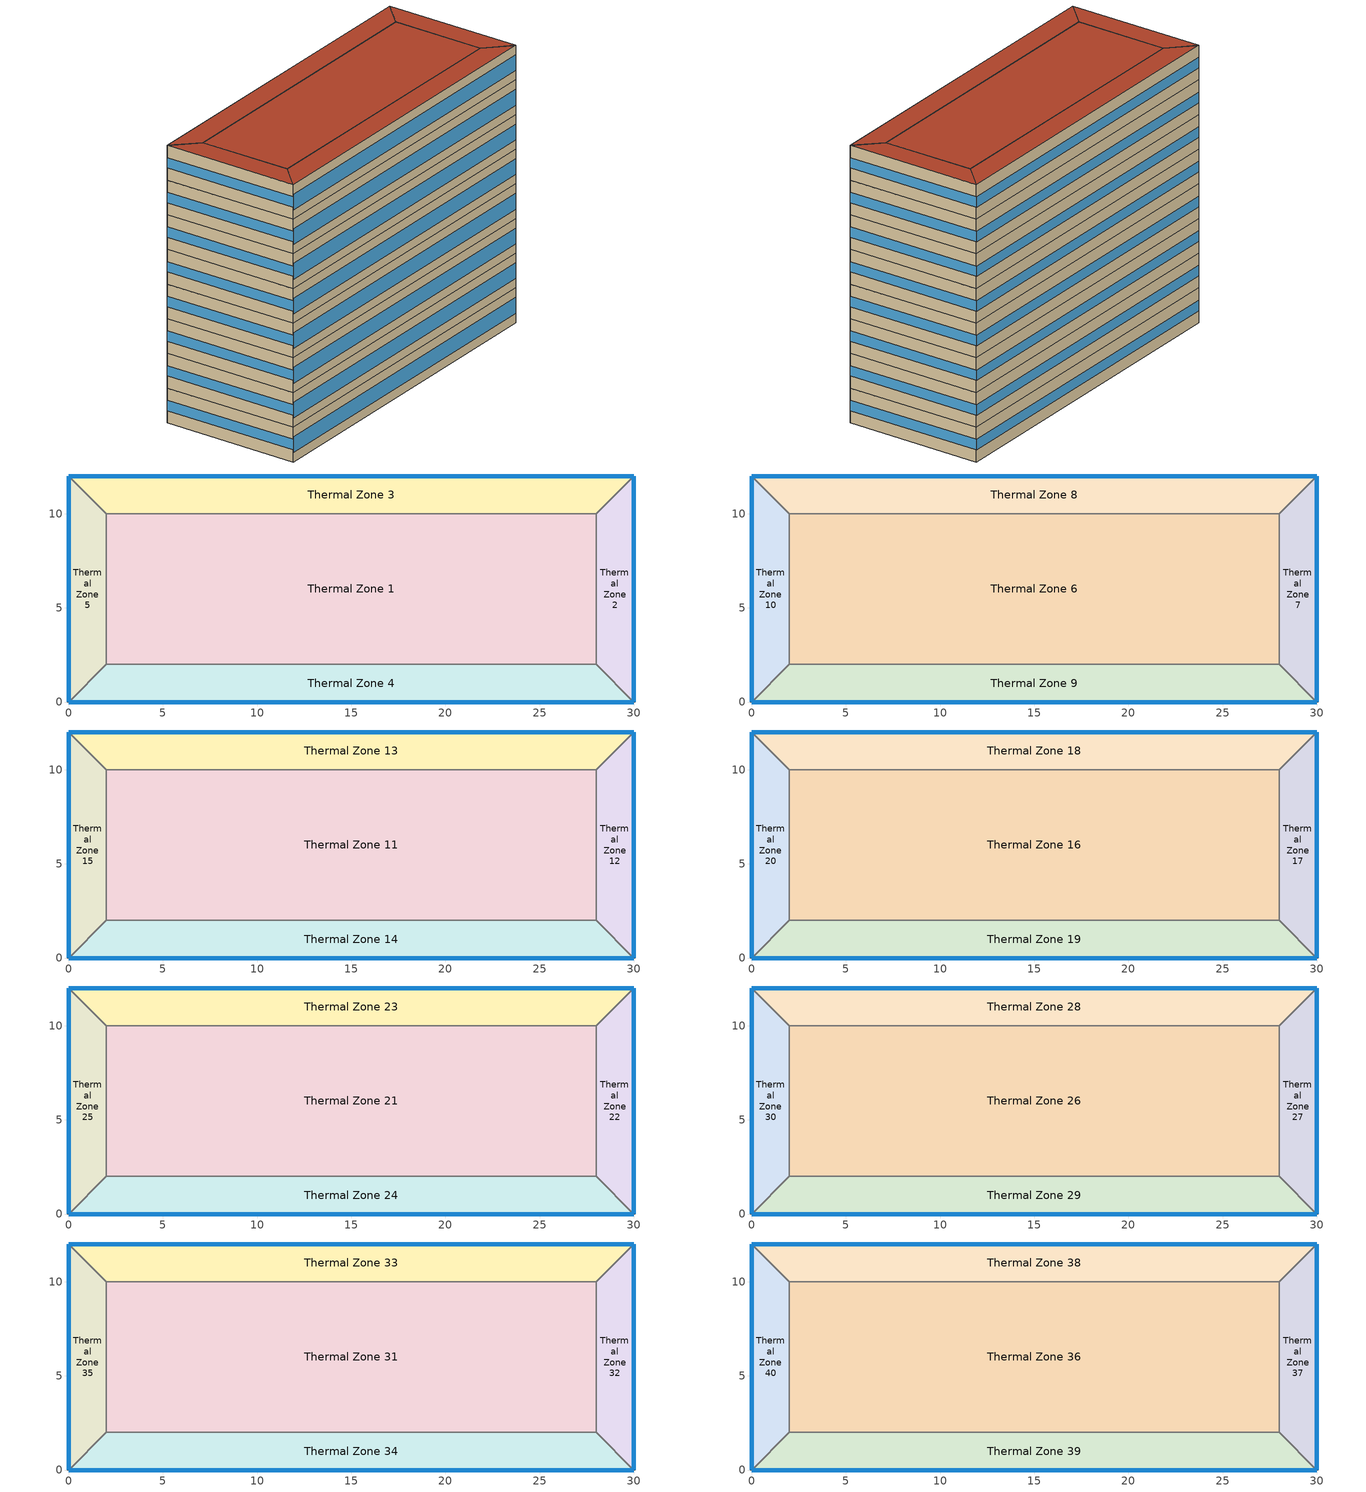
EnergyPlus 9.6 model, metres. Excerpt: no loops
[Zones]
Thermal Zone 1
 floor ground (ExtSlabCarpet): 2,2 2,10 28,10 28,2 z0
 wall to Thermal Zone 5 (Interior Wall): 2,10 2,2 z0:3
 wall to Thermal Zone 3 (Interior Wall): 28,10 2,10 z0:3
 wall to Thermal Zone 2 (Interior Wall): 28,2 28,10 z0:3
 wall to Thermal Zone 4 (Interior Wall): 2,2 28,2 z0:3
Thermal Zone 2
 floor ground (ExtSlabCarpet): 28,2 28,10 30,12 30,0 z0
 wall outside (Ext Wall): 30,0 30,12 z0:3
 wall to Thermal Zone 4 (Interior Wall): 28,2 30,0 z0:3
 wall to Thermal Zone 3 (Interior Wall): 30,12 28,10 z0:3
 window (Ext Window): 30,0.01 30,11.99 z1.05:1.95
Thermal Zone 3
 floor ground (ExtSlabCarpet): 2,10 0,12 30,12 28,10 z0
 wall outside (Ext Wall): 30,12 0,12 z0:3
 wall to Thermal Zone 5 (Interior Wall): 0,12 2,10 z0:3
 window (Ext Window): 29.99,12 0.01,12 z1.05:1.95
Thermal Zone 4
 floor ground (ExtSlabCarpet): 28,2 30,0 0,0 2,2 z0
 wall outside (Ext Wall): 0,0 30,0 z0:3
 wall to Thermal Zone 5 (Interior Wall): 2,2 0,0 z0:3
 window (Ext Window): 0.01,0 29.99,0 z0.83:2.18
Thermal Zone 5
 floor ground (ExtSlabCarpet): 0,12 2,10 2,2 0,0 z0
 wall outside (Ext Wall): 0,12 0,0 z0:3
 window (Ext Window): 0,11.99 0,0.01 z1.05:1.95
Thermal Zone 6
 floor to Thermal Zone 1 (Interior Floor): 2,2 2,10 28,10 28,2 z3
 wall to Thermal Zone 10 (Interior Wall): 2,10 2,2 z3:6
 wall to Thermal Zone 8 (Interior Wall): 28,10 2,10 z3:6
 wall to Thermal Zone 7 (Interior Wall): 28,2 28,10 z3:6
 wall to Thermal Zone 9 (Interior Wall): 2,2 28,2 z3:6
Thermal Zone 7
 floor to Thermal Zone 2 (Interior Floor): 28,2 28,10 30,12 30,0 z3
 wall outside (Ext Wall): 30,0 30,12 z3:6
 wall to Thermal Zone 9 (Interior Wall): 28,2 30,0 z3:6
 wall to Thermal Zone 8 (Interior Wall): 30,12 28,10 z3:6
 window (Ext Window): 30,0.01 30,11.99 z4.05:4.95
Thermal Zone 8
 floor to Thermal Zone 3 (Interior Floor): 2,10 0,12 30,12 28,10 z3
 wall outside (Ext Wall): 30,12 0,12 z3:6
 wall to Thermal Zone 10 (Interior Wall): 0,12 2,10 z3:6
 window (Ext Window): 29.99,12 0.01,12 z4.05:4.95
Thermal Zone 9
 floor to Thermal Zone 4 (Interior Floor): 28,2 30,0 0,0 2,2 z3
 wall outside (Ext Wall): 0,0 30,0 z3:6
 wall to Thermal Zone 10 (Interior Wall): 2,2 0,0 z3:6
 window (Ext Window): 0.01,0 29.99,0 z3.83:5.18
Thermal Zone 10
 floor to Thermal Zone 5 (Interior Floor): 0,12 2,10 2,2 0,0 z3
 wall outside (Ext Wall): 0,12 0,0 z3:6
 window (Ext Window): 0,11.99 0,0.01 z4.05:4.95
Thermal Zone 11
 floor to Thermal Zone 6 (Interior Floor): 2,2 2,10 28,10 28,2 z6
 wall to Thermal Zone 15 (Interior Wall): 2,10 2,2 z6:9
 wall to Thermal Zone 13 (Interior Wall): 28,10 2,10 z6:9
 wall to Thermal Zone 12 (Interior Wall): 28,2 28,10 z6:9
 wall to Thermal Zone 14 (Interior Wall): 2,2 28,2 z6:9
Thermal Zone 12
 floor to Thermal Zone 7 (Interior Floor): 28,2 28,10 30,12 30,0 z6
 wall outside (Ext Wall): 30,0 30,12 z6:9
 wall to Thermal Zone 14 (Interior Wall): 28,2 30,0 z6:9
 wall to Thermal Zone 13 (Interior Wall): 30,12 28,10 z6:9
 window (Ext Window): 30,0.01 30,11.99 z7.05:7.95
Thermal Zone 13
 floor to Thermal Zone 8 (Interior Floor): 2,10 0,12 30,12 28,10 z6
 wall outside (Ext Wall): 30,12 0,12 z6:9
 wall to Thermal Zone 15 (Interior Wall): 0,12 2,10 z6:9
 window (Ext Window): 29.99,12 0.01,12 z7.05:7.95
Thermal Zone 14
 floor to Thermal Zone 9 (Interior Floor): 28,2 30,0 0,0 2,2 z6
 wall outside (Ext Wall): 0,0 30,0 z6:9
 wall to Thermal Zone 15 (Interior Wall): 2,2 0,0 z6:9
 window (Ext Window): 0.01,0 29.99,0 z6.83:8.18
Thermal Zone 15
 floor to Thermal Zone 10 (Interior Floor): 0,12 2,10 2,2 0,0 z6
 wall outside (Ext Wall): 0,12 0,0 z6:9
 window (Ext Window): 0,11.99 0,0.01 z7.05:7.95
Thermal Zone 16
 floor to Thermal Zone 11 (Interior Floor): 2,2 2,10 28,10 28,2 z9
 wall to Thermal Zone 20 (Interior Wall): 2,10 2,2 z9:12
 wall to Thermal Zone 18 (Interior Wall): 28,10 2,10 z9:12
 wall to Thermal Zone 17 (Interior Wall): 28,2 28,10 z9:12
 wall to Thermal Zone 19 (Interior Wall): 2,2 28,2 z9:12
Thermal Zone 17
 floor to Thermal Zone 12 (Interior Floor): 28,2 28,10 30,12 30,0 z9
 wall outside (Ext Wall): 30,0 30,12 z9:12
 wall to Thermal Zone 19 (Interior Wall): 28,2 30,0 z9:12
 wall to Thermal Zone 18 (Interior Wall): 30,12 28,10 z9:12
 window (Ext Window): 30,0.01 30,11.99 z10.05:10.95
Thermal Zone 18
 floor to Thermal Zone 13 (Interior Floor): 2,10 0,12 30,12 28,10 z9
 wall outside (Ext Wall): 30,12 0,12 z9:12
 wall to Thermal Zone 20 (Interior Wall): 0,12 2,10 z9:12
 window (Ext Window): 29.99,12 0.01,12 z10.05:10.95
Thermal Zone 19
 floor to Thermal Zone 14 (Interior Floor): 28,2 30,0 0,0 2,2 z9
 wall outside (Ext Wall): 0,0 30,0 z9:12
 wall to Thermal Zone 20 (Interior Wall): 2,2 0,0 z9:12
 window (Ext Window): 0.01,0 29.99,0 z9.83:11.18
Thermal Zone 20
 floor to Thermal Zone 15 (Interior Floor): 0,12 2,10 2,2 0,0 z9
 wall outside (Ext Wall): 0,12 0,0 z9:12
 window (Ext Window): 0,11.99 0,0.01 z10.05:10.95
Thermal Zone 21
 floor to Thermal Zone 16 (Interior Floor): 2,2 2,10 28,10 28,2 z12
 wall to Thermal Zone 25 (Interior Wall): 2,10 2,2 z12:15
 wall to Thermal Zone 23 (Interior Wall): 28,10 2,10 z12:15
 wall to Thermal Zone 22 (Interior Wall): 28,2 28,10 z12:15
 wall to Thermal Zone 24 (Interior Wall): 2,2 28,2 z12:15
Thermal Zone 22
 floor to Thermal Zone 17 (Interior Floor): 28,2 28,10 30,12 30,0 z12
 wall outside (Ext Wall): 30,0 30,12 z12:15
 wall to Thermal Zone 24 (Interior Wall): 28,2 30,0 z12:15
 wall to Thermal Zone 23 (Interior Wall): 30,12 28,10 z12:15
 window (Ext Window): 30,0.01 30,11.99 z13.05:13.95
Thermal Zone 23
 floor to Thermal Zone 18 (Interior Floor): 2,10 0,12 30,12 28,10 z12
 wall outside (Ext Wall): 30,12 0,12 z12:15
 wall to Thermal Zone 25 (Interior Wall): 0,12 2,10 z12:15
 window (Ext Window): 29.99,12 0.01,12 z13.05:13.95
Thermal Zone 24
 floor to Thermal Zone 19 (Interior Floor): 28,2 30,0 0,0 2,2 z12
 wall outside (Ext Wall): 0,0 30,0 z12:15
 wall to Thermal Zone 25 (Interior Wall): 2,2 0,0 z12:15
 window (Ext Window): 0.01,0 29.99,0 z12.83:14.18
Thermal Zone 25
 floor to Thermal Zone 20 (Interior Floor): 0,12 2,10 2,2 0,0 z12
 wall outside (Ext Wall): 0,12 0,0 z12:15
 window (Ext Window): 0,11.99 0,0.01 z13.05:13.95
Thermal Zone 26
 floor to Thermal Zone 21 (Interior Floor): 2,2 2,10 28,10 28,2 z15
 wall to Thermal Zone 30 (Interior Wall): 2,10 2,2 z15:18
 wall to Thermal Zone 28 (Interior Wall): 28,10 2,10 z15:18
 wall to Thermal Zone 27 (Interior Wall): 28,2 28,10 z15:18
 wall to Thermal Zone 29 (Interior Wall): 2,2 28,2 z15:18
Thermal Zone 27
 floor to Thermal Zone 22 (Interior Floor): 28,2 28,10 30,12 30,0 z15
 wall outside (Ext Wall): 30,0 30,12 z15:18
 wall to Thermal Zone 29 (Interior Wall): 28,2 30,0 z15:18
 wall to Thermal Zone 28 (Interior Wall): 30,12 28,10 z15:18
 window (Ext Window): 30,0.01 30,11.99 z16.05:16.95
Thermal Zone 28
 floor to Thermal Zone 23 (Interior Floor): 2,10 0,12 30,12 28,10 z15
 wall outside (Ext Wall): 30,12 0,12 z15:18
 wall to Thermal Zone 30 (Interior Wall): 0,12 2,10 z15:18
 window (Ext Window): 29.99,12 0.01,12 z16.05:16.95
Thermal Zone 29
 floor to Thermal Zone 24 (Interior Floor): 28,2 30,0 0,0 2,2 z15
 wall outside (Ext Wall): 0,0 30,0 z15:18
 wall to Thermal Zone 30 (Interior Wall): 2,2 0,0 z15:18
 window (Ext Window): 0.01,0 29.99,0 z15.83:17.18
Thermal Zone 30
 floor to Thermal Zone 25 (Interior Floor): 0,12 2,10 2,2 0,0 z15
 wall outside (Ext Wall): 0,12 0,0 z15:18
 window (Ext Window): 0,11.99 0,0.01 z16.05:16.95
Thermal Zone 31
 floor to Thermal Zone 26 (Interior Floor): 2,2 2,10 28,10 28,2 z18
 wall to Thermal Zone 35 (Interior Wall): 2,10 2,2 z18:21
 wall to Thermal Zone 33 (Interior Wall): 28,10 2,10 z18:21
 wall to Thermal Zone 32 (Interior Wall): 28,2 28,10 z18:21
 wall to Thermal Zone 34 (Interior Wall): 2,2 28,2 z18:21
Thermal Zone 32
 floor to Thermal Zone 27 (Interior Floor): 28,2 28,10 30,12 30,0 z18
 wall outside (Ext Wall): 30,0 30,12 z18:21
 wall to Thermal Zone 34 (Interior Wall): 28,2 30,0 z18:21
 wall to Thermal Zone 33 (Interior Wall): 30,12 28,10 z18:21
 window (Ext Window): 30,0.01 30,11.99 z19.05:19.95
Thermal Zone 33
 floor to Thermal Zone 28 (Interior Floor): 2,10 0,12 30,12 28,10 z18
 wall outside (Ext Wall): 30,12 0,12 z18:21
 wall to Thermal Zone 35 (Interior Wall): 0,12 2,10 z18:21
 window (Ext Window): 29.99,12 0.01,12 z19.05:19.95
Thermal Zone 34
 floor to Thermal Zone 29 (Interior Floor): 28,2 30,0 0,0 2,2 z18
 wall outside (Ext Wall): 0,0 30,0 z18:21
 wall to Thermal Zone 35 (Interior Wall): 2,2 0,0 z18:21
 window (Ext Window): 0.01,0 29.99,0 z18.83:20.18
Thermal Zone 35
 floor to Thermal Zone 30 (Interior Floor): 0,12 2,10 2,2 0,0 z18
 wall outside (Ext Wall): 0,12 0,0 z18:21
 window (Ext Window): 0,11.99 0,0.01 z19.05:19.95
Thermal Zone 36
 floor to Thermal Zone 31 (Interior Floor): 2,2 2,10 28,10 28,2 z21
 wall to Thermal Zone 40 (Interior Wall): 2,10 2,2 z21:24
 wall to Thermal Zone 38 (Interior Wall): 28,10 2,10 z21:24
 wall to Thermal Zone 37 (Interior Wall): 28,2 28,10 z21:24
 wall to Thermal Zone 39 (Interior Wall): 2,2 28,2 z21:24
 roof outside (Ext Roof): 28,2 28,10 2,10 2,2 z24
Thermal Zone 37
 floor to Thermal Zone 32 (Interior Floor): 28,2 28,10 30,12 30,0 z21
 wall outside (Ext Wall): 30,0 30,12 z21:24
 wall to Thermal Zone 39 (Interior Wall): 28,2 30,0 z21:24
 wall to Thermal Zone 38 (Interior Wall): 30,12 28,10 z21:24
 window (Ext Window): 30,0.01 30,11.99 z22.05:22.95
 roof outside (Ext Roof): 30,0 30,12 28,10 28,2 z24
Thermal Zone 38
 floor to Thermal Zone 33 (Interior Floor): 2,10 0,12 30,12 28,10 z21
 wall outside (Ext Wall): 30,12 0,12 z21:24
 wall to Thermal Zone 40 (Interior Wall): 0,12 2,10 z21:24
 window (Ext Window): 29.99,12 0.01,12 z22.05:22.95
 roof outside (Ext Roof): 28,10 30,12 0,12 2,10 z24
Thermal Zone 39
 floor to Thermal Zone 34 (Interior Floor): 28,2 30,0 0,0 2,2 z21
 wall outside (Ext Wall): 0,0 30,0 z21:24
 wall to Thermal Zone 40 (Interior Wall): 2,2 0,0 z21:24
 window (Ext Window): 0.01,0 29.99,0 z21.83:23.18
 roof outside (Ext Roof): 2,2 0,0 30,0 28,2 z24
Thermal Zone 40
 floor to Thermal Zone 35 (Interior Floor): 0,12 2,10 2,2 0,0 z21
 wall outside (Ext Wall): 0,12 0,0 z21:24
 window (Ext Window): 0,11.99 0,0.01 z22.05:22.95
 roof outside (Ext Roof): 0,0 2,2 2,10 0,12 z24
[Building]
Building 1: North Axis {deg}=-0
[Site:Location]
Washington Dc Dulles IntL Ar: Latitude {deg}=38.98; Longitude {deg}=-77.47; Time Zone {hr}=-5; Elevation {m}=82
[SizingPeriod:DesignDay] Day of Month=21; Dry-Bulb Temperature Range Modifier Type=DefaultMultipliers; Barometric Pressure {Pa}=86790; Rain Indicator=No; Snow Indicator=No; Daylight Saving Time Indicator=No; Begin Environment Reset Mode=FullResetAtBeginEnvironment
Name | Month | Day Type | Maximum Dry-Bulb Temperature {C} | Daily Dry-Bulb Temperature Range {deltaC} | Humidity Condition Type | Wetbulb or DewPoint at Maximum Dry-Bulb {C} | Wind Speed {m/s} | Wind Direction {deg} | Solar Model Indicator | ASHRAE Clear Sky Optical Depth for Beam Irradiance (taub) | ASHRAE Clear Sky Optical Depth for Diffuse Irradiance (taud) | Enthalpy at Maximum Dry-Bulb {J/kg} | Sky Clearness
SALT-LAKE-CITY-IAP Ann Clg .4% Condns DB=>MWB | 7 | SummerDesignDay | 36.5 | 14.4 | Wetbulb | 17.1 | 5 | 340 | ASHRAETau | 0.339 | 2.366
SALT-LAKE-CITY-IAP Ann Clg .4% Condns DP=>MDB | 7 | SummerDesignDay | 22.5 | 14.4 | Dewpoint | 15.6 | 5 | 340 | ASHRAETau | 0.339 | 2.366
SALT-LAKE-CITY-IAP Ann Clg .4% Condns Enth=>MDB | 7 | SummerDesignDay | 30.8 | 14.4 | Enthalpy |  | 5 | 340 | ASHRAETau | 0.339 | 2.366 | 59300
SALT-LAKE-CITY-IAP Ann Clg .4% Condns WB=>MDB | 7 | SummerDesignDay | 31.2 | 14.4 | Wetbulb | 19 | 5 | 340 | ASHRAETau | 0.339 | 2.366
SALT-LAKE-CITY-IAP Ann Htg 99.6% Condns DB | 1 | WinterDesignDay | -12.4 | 0 | Wetbulb | -12.4 | 2.6 | 140 | ASHRAEClearSky |  |  |  | 0
SALT-LAKE-CITY-IAP Ann Htg Wind 99.6% Condns WS=>MCDB | 1 | WinterDesignDay | 6.8 | 0 | Wetbulb | 6.8 | 12.4 | 140 | ASHRAEClearSky |  |  |  | 0
SALT-LAKE-CITY-IAP Ann Hum_n 99.6% Condns DP=>MCDB | 1 | WinterDesignDay | -10.7 | 0 | Dewpoint | -16.2 | 2.6 | 140 | ASHRAEClearSky |  |  |  | 0
[Material] Thermal Absorptance=0.9
Name | Roughness | Thickness m | Conductivity W/m-K | Density kg/m3 | Specific Heat J/kg-K | Solar Absorptance | Visible Absorptance
wall gypsum | MediumSmooth | 0.15 | 0.16 | 800 | 1090 | 0.4 | 0.4
roof concrete | MediumRough | 0.2 | 0.5 | 2243 | 837 | 0.65 | 0.65
Wall Insulation [38]; Roof Insulation [38] | MediumRough | 0.1693 | 0.049 | 265 | 836.8 | 0.7 | 0.7
F16 Acoustic tile | MediumSmooth | 0.0191 | 0.06 | 368 | 590 | 0.3 | 0.3
M11 100mm lightweight concrete | MediumRough | 0.1016 | 0.53 | 1280 | 840 | 0.5 | 0.5
MAT-CC05 4 HW CONCRETE | Rough | 0.1016 | 1.311 | 2240 | 836.8 | 0.85 | 0.85
G01a 19mm gypsum board | MediumSmooth | 0.019 | 0.16 | 800 | 1090 | 0.4 | 0.4
[Material:AirGap]
Name | Thermal Resistance m2-K/W
F04 Wall air space resistance | 0.15
F05 Ceiling air space resistance | 0.18
[Material:NoMass]
CP02 CARPET PAD: Roughness=Smooth; Thermal Resistance m2-K/W=0.1; Thermal Absorptance=0.9; Solar Absorptance=0.8; Visible Absorptance=0.8
[WindowMaterial:SimpleGlazingSystem]
Window Material Simple Glazing System: U-Factor W/m2-K=1.8; Solar Heat Gain Coefficient=0.35
[Construction]
Ext Roof: roof concrete, Roof Insulation [38]
Ext Wall: wall gypsum, Wall Insulation [38]
Ext Window: Window Material Simple Glazing System
ExtSlabCarpet: MAT-CC05 4 HW CONCRETE, CP02 CARPET PAD
Interior Floor: F16 Acoustic tile, F05 Ceiling air space resistance, M11 100mm lightweight concrete
Interior Wall: G01a 19mm gypsum board, F04 Wall air space resistance, G01a 19mm gypsum board
[Zone]
Thermal Zone 1; Thermal Zone 2; Thermal Zone 3; Thermal Zone 4; Thermal Zone 5: 0, 0, 0, 0, , 1, , , , , , Yes
Thermal Zone 6; Thermal Zone 7; Thermal Zone 8; Thermal Zone 9; Thermal Zone 10: 0, 0, 0, 3, , 1, , , , , , Yes
Thermal Zone 11; Thermal Zone 12; Thermal Zone 13; Thermal Zone 14; Thermal Zone 15: 0, 0, 0, 6, , 1, , , , , , Yes
Thermal Zone 16; Thermal Zone 17; Thermal Zone 18; Thermal Zone 19; Thermal Zone 20: 0, 0, 0, 9, , 1, , , , , , Yes
Thermal Zone 21; Thermal Zone 22; Thermal Zone 23; Thermal Zone 24; Thermal Zone 25: 0, 0, 0, 12, , 1, , , , , , Yes
Thermal Zone 26; Thermal Zone 27; Thermal Zone 28; Thermal Zone 29; Thermal Zone 30: 0, 0, 0, 15, , 1, , , , , , Yes
Thermal Zone 31; Thermal Zone 32; Thermal Zone 33; Thermal Zone 34; Thermal Zone 35: 0, 0, 0, 18, , 1, , , , , , Yes
Thermal Zone 36; Thermal Zone 37; Thermal Zone 38; Thermal Zone 39; Thermal Zone 40: 0, 0, 0, 21, , 1, , , , , , Yes
[AvailabilityManager:Scheduled] Schedule=Always On Discrete
Packaged Rooftop Air Conditioner 1 Availability Manager; Air Loop HVAC Outdoor Air System 1 Availability Manager
[Schedule:Constant]
Always On Discrete: Hourly Value=1
